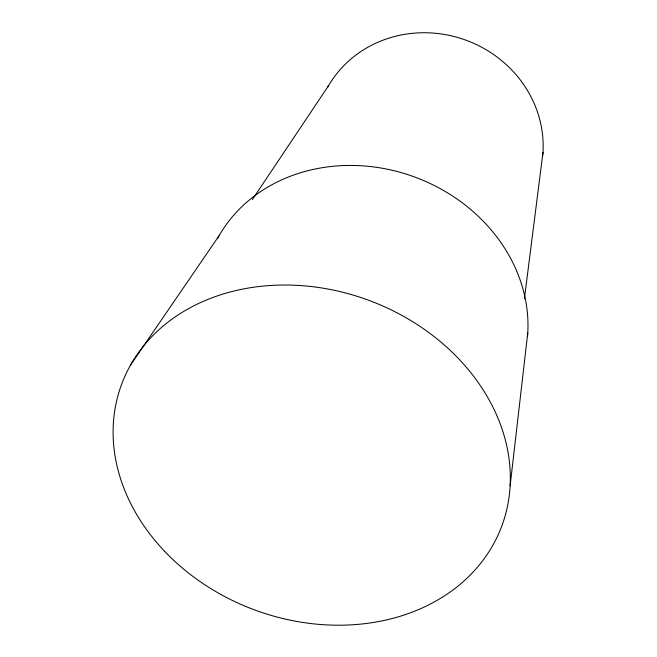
<?xml version="1.0" encoding="UTF-8"?>
<svg xmlns="http://www.w3.org/2000/svg" width="657" height="657" viewBox="0 0 657 657"><rect width="100%" height="100%" fill="white"/><g stroke="black" fill="none" stroke-linecap="round" stroke-linejoin="round"><path stroke-width="0.99" d="M510.128 485.835L527.76 332.943M524.393 298.804L542.994 152.35M252.395 199.564L328.549 85.656M130.669 364.824L219.134 235.649M217.639 238.319A165.252 143.817 20.5 0 1 406.141 174.097A165.252 143.817 20.5 0 1 527.555 335.965M327.547 87.406A115.098 107.994 20.5 0 1 460.738 38.41A115.098 107.994 20.5 0 1 542.764 155.397M164.579 551.28A202.882 164.997 20.5 0 0 500.831 528.548A202.882 164.997 20.5 0 0 269.731 285.532A202.882 164.997 20.5 0 0 164.579 551.28"/></g></svg>
